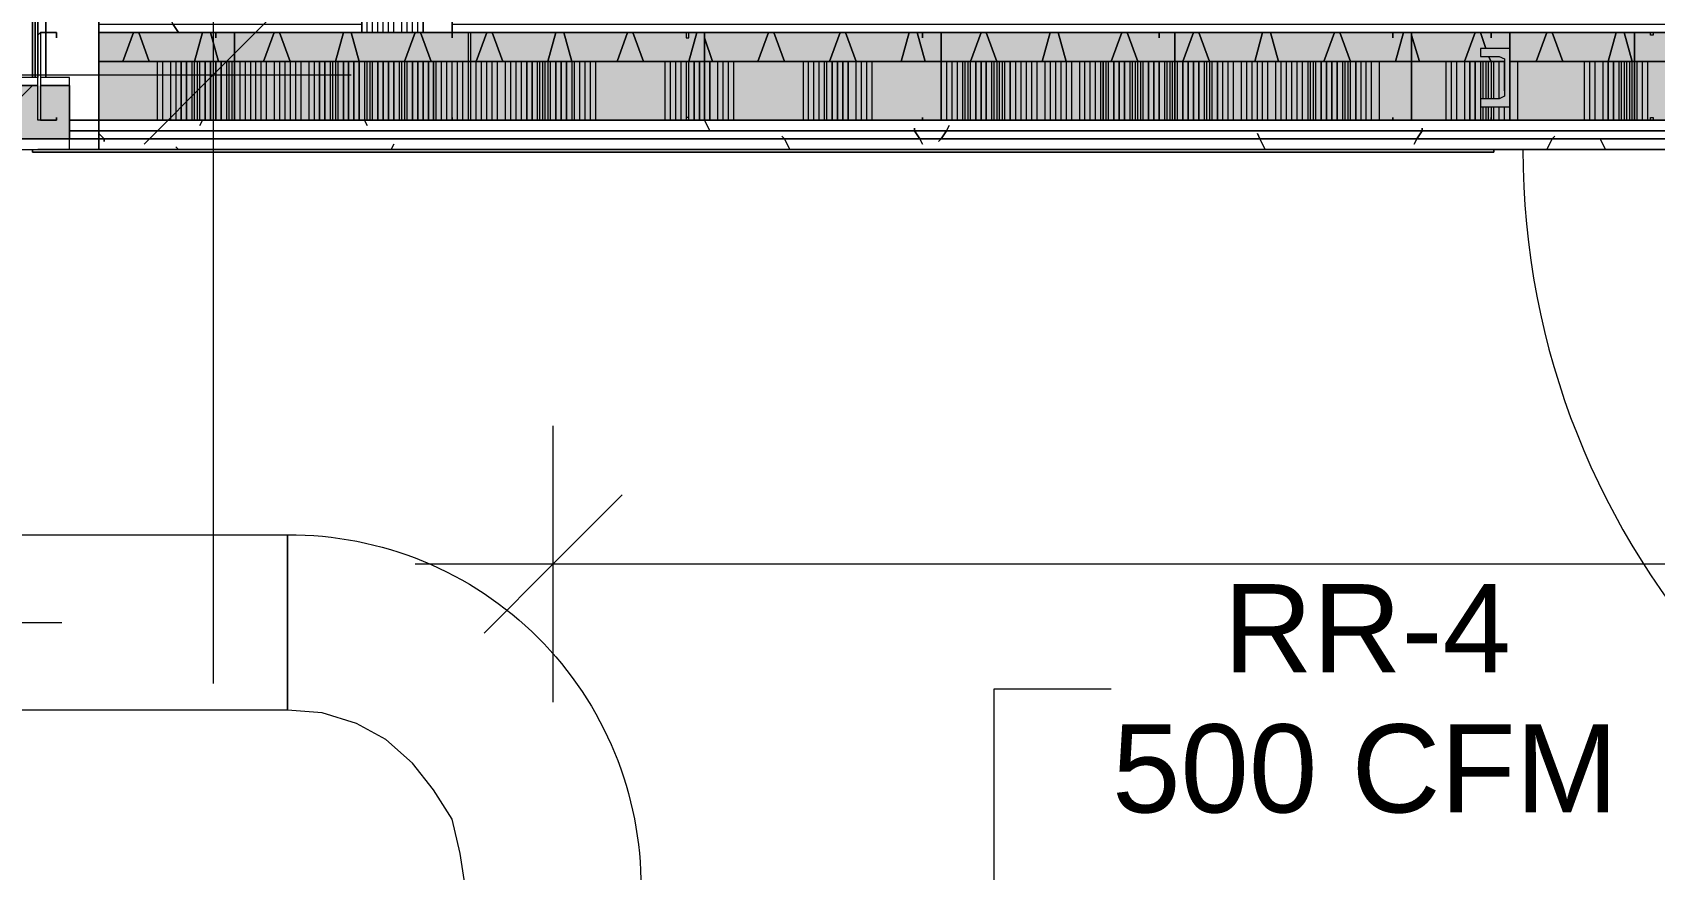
# Model space of a CAD drawing. Header units: metres. Extents: x -2 to 207, y -8 to 52.
# Drawn here: x 39.695 to 42.492, y 21.481 to 22.924 of the extents above; entities that cross this region are included whole.
import ezdxf

# ---------------------------------------------------------------- set-up
doc = ezdxf.new("R2010")
doc.units = ezdxf.units.M
doc.layers.add('HVAC - Ductos', color=5, linetype='Continuous', lineweight=0)
doc.layers.add('PDF_Text', color=7, linetype='Continuous', lineweight=0)
doc.layers.add('PDF_Geometry', color=7, linetype='Continuous', lineweight=0, true_color=0xaaaaaa)
doc.layers.add('PDF_Solid Fills', color=7, linetype='Continuous', lineweight=0, true_color=0xffffff)
doc.styles.add('PDF Helvetica', font='')
doc.styles.get('PDF Helvetica').set_extended_font_data('Helvetica')

msp = doc.modelspace()

# ---------------------------------------------------------------- hatches: boundary and pattern name
at = {"layer": 'PDF_Solid Fills', "lineweight": 0, "transparency": 33554559}
for points in [[(42.2426, 22.8966), (42.2426, 22.8737), (43.7087, 22.8737), (43.7087, 22.9241), (39.8097, 22.9241), (39.8097, 22.8737), (42.2334, 22.8737), (42.2334, 22.8828), (42.1922, 22.8828), (42.1922, 22.8966)], [(42.2426, 22.8966), (42.2426, 22.8737), (43.7087, 22.8737), (43.7087, 22.9241), (39.8097, 22.9241), (39.8097, 22.8737), (42.2334, 22.8737), (42.2334, 22.8828), (42.1922, 22.8828), (42.1922, 22.8966)], [(42.2243, 22.8141), (42.1922, 22.8095), (42.1922, 22.7958), (42.2426, 22.7958), (42.2426, 22.8966), (42.1922, 22.8966), (42.1922, 22.8828), (42.2334, 22.8828), (42.2334, 22.8141)], [(42.2426, 22.8737), (42.2426, 22.7958), (42.1922, 22.7958), (42.1922, 22.8095), (42.2243, 22.8141), (42.2334, 22.8141), (42.2334, 22.8737), (39.8097, 22.8737), (39.8097, 22.7729), (43.7591, 22.7729), (43.7591, 22.8737)], [(42.2426, 22.8737), (42.2426, 22.7958), (42.1922, 22.7958), (42.1922, 22.8095), (42.2243, 22.8141), (42.2334, 22.8141), (42.2334, 22.8737), (39.8097, 22.8737), (39.8097, 22.7729), (43.7591, 22.7729), (43.7591, 22.8737)], [(39.7593, 22.7408), (39.7593, 22.8325), (37.6472, 22.8325), (37.6472, 22.7408)], [(39.7593, 22.7408), (39.7593, 22.8325), (37.6472, 22.8325), (37.6472, 22.7408)]]:
    msp.add_hatch(color=256, dxfattribs=at).paths.add_polyline_path(points)

# ---------------------------------------------------------------- linework, layer by layer
at = {"layer": 'HVAC - Ductos', "lineweight": 0}
for points in [[(40.0068, 23.089), (40.0068, 22.8508), (40.0068, 22.6125)], [(40.1259, 22.9699), (40.0068, 22.8508), (39.8876, 22.7317)], [(31.9017, 22.8508), (36.7354, 22.8508), (38.3894, 22.8508), (40.245, 22.8508)], [(40.5932, 21.7695), (40.5932, 22.0077), (40.5932, 22.246)], [(40.7123, 22.1269), (40.5932, 22.0077), (40.4741, 21.8886)], [(40.3549, 22.0077), (46.5861, 22.0077), (49.2022, 22.0077), (57.0827, 22.0077)], [(39.2691, 21.907), (39.5074, 21.907), (39.7456, 21.907)], [(41.3537, 21.2243), (41.3537, 21.7924), (41.5553, 21.7924)]]:
    msp.add_lwpolyline(points, dxfattribs=at)
msp.add_lwpolyline([(40.7444, 21.4488), (40.442, 21.4488), (40.4328, 21.5083), (40.4191, 21.5679), (40.387, 21.6183), (40.3503, 21.6641), (40.3045, 21.7053), (40.2541, 21.7328), (40.1946, 21.7512), (40.135, 21.7557), (40.135, 22.0581), (40.135, 21.7557), (35.9015, 21.7557), (35.9015, 22.0581), (40.135, 22.0581, -0.417539)], format="xyb", close=True, dxfattribs=at)
at = {"layer": 'PDF_Geometry', "lineweight": 0}
for points in [[(40.2633, 25.719), (40.2175, 25.719), (40.2175, 25.696), (40.2175, 25.5448), (40.2175, 22.9699), (39.8097, 22.9699), (39.8097, 22.7225), (43.6629, 22.7225), (43.9104, 22.7225), (43.9104, 31.2673), (43.9104, 32.7289), (43.9104, 32.9121), (43.475, 32.9121), (43.475, 32.7289), (43.7271, 32.7289), (43.7271, 31.2673), (43.6629, 31.2673), (43.4476, 31.2673), (43.4476, 31.0657), (43.6629, 31.0657), (43.6629, 22.9699), (40.4649, 22.9699), (40.4649, 25.719), (40.2679, 25.719)], [(43.475, 32.8297), (43.475, 32.8801), (42.7649, 32.8801), (42.7649, 32.8939), (43.475, 32.8939), (43.892, 32.8939), (43.892, 32.8801), (43.892, 32.7289), (43.892, 31.2673), (43.892, 31.2399), (43.892, 22.7408), (43.8783, 22.7408), (43.6629, 22.7408), (39.8097, 22.7408)], [(42.7649, 32.7564), (42.7649, 32.8297), (43.475, 32.8297), (43.7271, 32.8297), (43.8279, 32.8297), (43.8279, 32.7564), (43.8279, 32.7289), (43.8279, 32.2203), (43.8279, 31.611), (43.8279, 31.2673), (43.8279, 31.2627), (43.8279, 31.2399), (43.86, 31.2399), (43.86, 22.9241), (43.86, 22.7729), (43.7591, 22.7729), (43.6629, 22.7729), (39.8097, 22.7729)], [(43.86, 31.2399), (43.8783, 31.2399), (43.8783, 22.7545), (43.86, 22.7545), (43.6629, 22.7545), (39.8097, 22.7545)], [(40.3687, 22.9241), (40.2633, 22.9241), (40.2633, 22.9378), (40.2633, 22.9699), (40.2633, 25.719), (40.2633, 22.9241), (40.3687, 22.9241), (40.3687, 23.0203), (40.3687, 23.4235), (40.3687, 23.8313), (40.3687, 24.2344), (40.3687, 23.8313), (40.3687, 23.4235), (40.3687, 23.0203), (40.3687, 22.9241), (40.4191, 22.9241), (40.4191, 25.719), (40.4191, 22.9699), (40.4191, 22.9378), (40.4191, 22.9241), (43.6629, 22.9241), (43.695, 22.9241), (43.7087, 22.9241), (43.7087, 31.1115)], [(34.9485, 22.8095), (34.9485, 22.9378), (34.9485, 25.5127), (37.5097, 25.5127), (37.5097, 22.8462), (34.9165, 22.8462), (34.8431, 22.8462), (34.8431, 22.8325), (34.8431, 22.7408), (34.8431, 22.7225), (37.5235, 22.7225), (37.6655, 22.7225), (39.7593, 22.7225), (39.7593, 22.8462), (39.7089, 22.8462)], [(39.7043, 22.8462), (37.6655, 22.8462), (37.6655, 25.5127), (39.8922, 25.5127)], [(39.8097, 22.9241), (40.2633, 22.9241), (40.3687, 22.9241), (40.3687, 22.9699), (40.3687, 23.0203), (40.3687, 23.4235), (40.3687, 23.8313), (40.3687, 24.2344)], [(37.6472, 22.7408), (39.7593, 22.7408), (39.8097, 22.7408), (39.8097, 22.7545), (39.7593, 22.7545), (39.8097, 22.7545), (39.8097, 22.7729), (39.7593, 22.7729), (39.8097, 22.7729), (39.8097, 23.3685), (39.8097, 23.4601), (39.7181, 23.4601), (39.7181, 22.9241), (39.7181, 22.8462), (39.7181, 22.9241), (39.7181, 23.4739), (39.7043, 23.4739), (39.7043, 22.8462), (37.6655, 22.8462)], [(39.7043, 22.8462), (39.7043, 23.4785), (39.7043, 22.8462), (39.7043, 23.4739)], [(39.7043, 23.4739), (39.7043, 22.8462), (39.7043, 23.4739)], [(39.7043, 23.4739), (39.7043, 22.8462), (39.7043, 23.4739)], [(39.8097, 23.3685), (39.8097, 22.7225), (39.7593, 22.7225), (39.8097, 22.7225)], [(40.0068, 23.0707), (40.0068, 21.8016)], [(43.7087, 22.9241), (39.8097, 22.9241), (39.8097, 22.8737), (40.0434, 22.8737), (40.4511, 22.8737), (40.8543, 22.8737), (41.2621, 22.8737), (41.6653, 22.8737), (42.0731, 22.8737), (42.2334, 22.8737), (42.0731, 22.8737), (41.6653, 22.8737), (41.2621, 22.8737), (40.8543, 22.8737), (40.4511, 22.8737), (40.0434, 22.8737), (39.8097, 22.8737), (39.8097, 22.7729), (43.7591, 22.7729)], [(42.2334, 22.8737), (42.0731, 22.8737), (41.6653, 22.8737), (41.2621, 22.8737), (40.8543, 22.8737), (40.4511, 22.8737), (40.0434, 22.8737), (39.8097, 22.8737)], [(42.8612, 22.8737), (42.4579, 22.8737), (42.2426, 22.8737), (42.4579, 22.8737), (42.8612, 22.8737)], [(42.8612, 22.8737), (42.4579, 22.8737), (42.2426, 22.8737)], [(37.6655, 22.8325), (39.7043, 22.8325), (37.6472, 22.8325)], [(39.7089, 22.8325), (39.7593, 22.8325), (39.7593, 22.7408), (37.6655, 22.7408), (37.6472, 22.7408)], [(37.6655, 22.8325), (39.7043, 22.8325)], [(39.7593, 22.8325), (39.7089, 22.8325), (39.7593, 22.8325), (39.7593, 22.8462), (39.7089, 22.8462)], [(39.7593, 22.7225), (39.8097, 22.7225), (39.8097, 22.7408), (39.7593, 22.7408)], [(43.6629, 22.7225), (39.8097, 22.7225), (43.9104, 22.7225), (39.8097, 22.7225), (39.7043, 22.7225), (42.2151, 22.7225), (43.5392, 22.7225), (43.9104, 22.7225)], [(39.7043, 22.7225), (42.2151, 22.7225)]]:
    msp.add_lwpolyline(points, dxfattribs=at)
at = {"layer": 'PDF_Geometry', "color": 254, "lineweight": 0, "true_color": 0xd4d4d4}
for points in [[(40.3503, 22.9241), (40.3503, 23.0203), (40.3503, 23.4235), (40.3503, 23.8313), (40.3503, 24.2344)], [(40.3595, 22.9241), (40.3595, 23.0203), (40.3595, 23.4235), (40.3595, 23.8313), (40.3595, 24.2344)], [(40.2725, 22.9241), (40.2725, 23.0203), (40.2725, 23.4235)], [(40.2817, 22.9241), (40.2817, 23.0203), (40.2817, 23.4235)], [(40.2908, 22.9241), (40.2908, 23.0203), (40.2908, 23.4235)], [(40.2999, 22.9241), (40.2999, 23.0203), (40.2999, 23.4235)], [(40.3091, 22.9241), (40.3091, 23.0203), (40.3091, 23.4235)], [(40.3183, 22.9241), (40.3183, 23.0203), (40.3183, 23.4235)], [(40.3321, 22.9241), (40.3321, 23.0203), (40.3321, 23.4235)], [(40.3412, 22.9241), (40.3412, 23.0203), (40.3412, 23.4235)], [(39.9105, 22.8737), (39.9105, 22.7729)], [(39.9197, 22.8737), (39.9197, 22.7729)], [(39.9334, 22.8737), (39.9334, 22.7729)], [(39.9426, 22.8737), (39.9426, 22.7729)], [(39.9701, 22.8737), (39.9701, 22.7729)], [(39.9747, 22.7729), (39.9747, 22.8737)], [(39.9792, 22.8737), (39.9792, 22.7729)], [(39.9838, 22.7729), (39.9838, 22.8737)], [(40.0296, 22.8737), (40.0296, 22.7729)], [(40.0342, 22.7729), (40.0342, 22.8737)], [(40.0388, 22.8737), (40.0388, 22.7729)], [(40.0526, 22.8737), (40.0526, 22.7729)], [(40.0617, 22.8737), (40.0617, 22.7729)], [(40.0709, 22.8737), (40.0709, 22.7729)], [(40.08, 22.8737), (40.08, 22.7729)], [(40.0892, 22.8737), (40.0892, 22.7729)], [(40.0984, 22.8737), (40.0984, 22.7729)], [(40.1121, 22.8737), (40.1121, 22.7729)], [(40.1213, 22.8737), (40.1213, 22.7729)], [(40.1305, 22.8737), (40.1305, 22.7729)], [(40.1396, 22.8737), (40.1396, 22.7729)], [(40.1488, 22.8737), (40.1488, 22.7729)], [(40.1579, 22.8737), (40.1579, 22.7729)], [(40.1716, 22.8737), (40.1716, 22.7729)], [(40.1808, 22.8737), (40.1808, 22.7729)], [(40.19, 22.7729), (40.19, 22.8737)], [(40.2083, 22.8737), (40.2083, 22.7729)], [(40.2129, 22.7729), (40.2129, 22.8737)], [(40.2175, 22.8737), (40.2175, 22.7729)], [(40.2221, 22.7729), (40.2221, 22.8737)], [(40.2679, 22.8737), (40.2679, 22.7729)], [(40.2725, 22.7729), (40.2725, 22.8737)], [(40.2771, 22.8737), (40.2771, 22.7729)], [(40.2817, 22.7729), (40.2817, 22.8737)], [(40.3275, 22.8737), (40.3275, 22.7729)], [(40.3321, 22.7729), (40.3321, 22.8737)], [(40.3366, 22.8737), (40.3366, 22.7729)], [(40.3412, 22.7729), (40.3412, 22.8737)], [(40.3916, 22.7729), (40.3916, 22.8737)], [(40.4008, 22.7729), (40.4008, 22.8737)], [(40.4099, 22.7729), (40.4099, 22.8737)], [(40.4191, 22.7729), (40.4191, 22.8737)], [(40.4283, 22.7729), (40.4283, 22.8737)], [(40.4374, 22.7729), (40.4374, 22.8737)], [(40.4603, 22.7729), (40.4603, 22.8737)], [(40.4695, 22.7729), (40.4695, 22.8737)], [(40.4786, 22.7729), (40.4786, 22.8737)], [(40.4878, 22.7729), (40.4878, 22.8737)], [(40.497, 22.7729), (40.497, 22.8737)], [(40.5108, 22.7729), (40.5108, 22.8737)], [(40.5199, 22.7729), (40.5199, 22.8737)], [(40.529, 22.7729), (40.529, 22.8737)], [(40.5382, 22.7729), (40.5382, 22.8737)], [(40.5657, 22.8737), (40.5657, 22.7729)], [(40.5703, 22.7729), (40.5703, 22.8737)], [(40.5748, 22.8737), (40.5748, 22.7729)], [(40.5794, 22.7729), (40.5794, 22.8737)], [(40.584, 22.8737), (40.584, 22.7729)], [(40.5886, 22.7729), (40.5886, 22.8737)], [(40.6252, 22.8737), (40.6252, 22.7729)], [(40.6298, 22.7729), (40.6298, 22.8737)], [(40.639, 22.7729), (40.639, 22.8737)], [(40.6482, 22.7729), (40.6482, 22.8737)], [(40.6574, 22.7729), (40.6574, 22.8737)], [(40.6665, 22.7729), (40.6665, 22.8737)], [(40.7857, 22.8737), (40.7857, 22.7729)], [(40.7948, 22.8737), (40.7948, 22.7729)], [(40.8039, 22.8737), (40.8039, 22.7729)], [(40.8131, 22.8737), (40.8131, 22.7729)], [(40.8223, 22.8737), (40.8223, 22.7729)], [(40.8269, 22.7729), (40.8269, 22.8737)], [(40.8773, 22.7729), (40.8773, 22.8737)], [(40.8864, 22.7729), (40.8864, 22.8737)], [(40.8956, 22.7729), (40.8956, 22.8737)], [(40.9047, 22.7729), (40.9047, 22.8737)], [(41.0239, 22.8737), (41.0239, 22.7729)], [(41.033, 22.8737), (41.033, 22.7729)], [(41.0422, 22.8737), (41.0422, 22.7729)], [(41.0514, 22.8737), (41.0514, 22.7729)], [(41.0606, 22.8737), (41.0606, 22.7729)], [(41.0651, 22.7729), (41.0651, 22.8737)], [(41.1155, 22.7729), (41.1155, 22.8737)], [(41.1247, 22.7729), (41.1247, 22.8737)], [(41.1338, 22.7729), (41.1338, 22.8737)], [(41.143, 22.7729), (41.143, 22.8737)], [(41.2712, 22.8737), (41.2712, 22.7729)], [(41.2804, 22.8737), (41.2804, 22.7729)], [(41.2896, 22.8737), (41.2896, 22.7729)], [(41.2988, 22.8737), (41.2988, 22.7729)], [(41.3034, 22.7729), (41.3034, 22.8737)], [(41.3079, 22.8737), (41.3079, 22.7729)], [(41.3125, 22.7729), (41.3125, 22.8737)], [(41.3492, 22.8737), (41.3492, 22.7729)], [(41.3537, 22.7729), (41.3537, 22.8737)], [(41.3583, 22.8737), (41.3583, 22.7729)], [(41.3629, 22.7729), (41.3629, 22.8737)], [(41.3675, 22.8737), (41.3675, 22.7729)], [(41.3721, 22.7729), (41.3721, 22.8737)], [(41.3904, 22.8737), (41.3904, 22.7729)], [(41.3996, 22.8737), (41.3996, 22.7729)], [(41.4087, 22.8737), (41.4087, 22.7729)], [(41.4179, 22.8737), (41.4179, 22.7729)], [(41.4271, 22.8737), (41.4271, 22.7729)], [(41.4408, 22.8737), (41.4408, 22.7729)], [(41.4499, 22.8737), (41.4499, 22.7729)], [(41.4591, 22.8737), (41.4591, 22.7729)], [(41.4683, 22.8737), (41.4683, 22.7729)], [(41.4775, 22.8737), (41.4775, 22.7729)], [(41.4866, 22.8737), (41.4866, 22.7729)], [(41.5004, 22.8737), (41.5004, 22.7729)], [(41.5095, 22.8737), (41.5095, 22.7729)], [(41.5187, 22.8737), (41.5187, 22.7729)], [(41.5279, 22.8737), (41.5279, 22.7729)], [(41.537, 22.8737), (41.537, 22.7729)], [(41.5461, 22.8737), (41.5461, 22.7729)], [(41.5507, 22.7729), (41.5507, 22.8737)], [(41.5874, 22.8737), (41.5874, 22.7729)], [(41.592, 22.7729), (41.592, 22.8737)], [(41.5966, 22.8737), (41.5966, 22.7729)], [(41.6012, 22.7729), (41.6012, 22.8737)], [(41.6058, 22.8737), (41.6058, 22.7729)], [(41.6104, 22.7729), (41.6104, 22.8737)], [(41.647, 22.8737), (41.647, 22.7729)], [(41.6516, 22.7729), (41.6516, 22.8737)], [(41.6562, 22.8737), (41.6562, 22.7729)], [(41.6608, 22.7729), (41.6608, 22.8737)], [(41.6699, 22.7729), (41.6699, 22.8737)], [(41.7157, 22.8737), (41.7157, 22.7729)], [(41.7203, 22.7729), (41.7203, 22.8737)], [(41.7248, 22.8737), (41.7248, 22.7729)], [(41.7294, 22.7729), (41.7294, 22.8737)], [(41.7386, 22.7729), (41.7386, 22.8737)], [(41.7478, 22.7729), (41.7478, 22.8737)], [(41.757, 22.7729), (41.757, 22.8737)], [(41.7661, 22.7729), (41.7661, 22.8737)], [(41.7799, 22.7729), (41.7799, 22.8737)], [(41.789, 22.7729), (41.789, 22.8737)], [(41.7982, 22.7729), (41.7982, 22.8737)], [(41.8074, 22.7729), (41.8074, 22.8737)], [(41.8165, 22.7729), (41.8165, 22.8737)], [(41.8256, 22.7729), (41.8256, 22.8737)], [(41.8394, 22.7729), (41.8394, 22.8737)], [(41.8486, 22.7729), (41.8486, 22.8737)], [(41.8577, 22.7729), (41.8577, 22.8737)], [(41.8669, 22.7729), (41.8669, 22.8737)], [(41.8761, 22.7729), (41.8761, 22.8737)], [(41.8853, 22.7729), (41.8853, 22.8737)], [(41.8944, 22.8737), (41.8944, 22.7729)], [(41.899, 22.7729), (41.899, 22.8737)], [(41.9036, 22.8737), (41.9036, 22.7729)], [(41.9081, 22.7729), (41.9081, 22.8737)], [(41.9539, 22.8737), (41.9539, 22.7729)], [(41.9585, 22.7729), (41.9585, 22.8737)], [(41.9631, 22.8737), (41.9631, 22.7729)], [(41.9677, 22.7729), (41.9677, 22.8737)], [(41.9861, 22.7729), (41.9861, 22.8737)], [(41.9952, 22.7729), (41.9952, 22.8737)], [(42.0043, 22.7729), (42.0043, 22.8737)], [(42.0181, 22.7729), (42.0181, 22.8737)], [(42.1326, 22.8737), (42.1326, 22.7729)], [(42.1418, 22.8737), (42.1418, 22.7729)], [(42.151, 22.8737), (42.151, 22.7729)], [(42.1647, 22.8737), (42.1647, 22.7729)], [(42.1922, 22.8737), (42.1922, 22.8095)], [(42.1968, 22.8095), (42.1968, 22.8737)], [(42.2014, 22.8737), (42.2014, 22.8095)], [(42.206, 22.8095), (42.206, 22.8737)], [(42.2106, 22.8737), (42.2106, 22.8095)], [(42.2151, 22.8095), (42.2151, 22.8737)], [(42.2243, 22.8095), (42.2243, 22.8737)], [(42.2334, 22.8233), (42.2334, 22.8737)], [(42.2426, 22.7729), (42.2426, 22.8737)], [(42.2564, 22.7729), (42.2564, 22.8737)], [(42.3709, 22.8737), (42.3709, 22.7729)], [(42.38, 22.8737), (42.38, 22.7729)], [(42.3892, 22.8737), (42.3892, 22.7729)], [(42.403, 22.8737), (42.403, 22.7729)], [(42.4305, 22.8737), (42.4305, 22.7729)], [(42.4351, 22.7729), (42.4351, 22.8737)], [(42.4396, 22.8737), (42.4396, 22.7729)], [(42.4442, 22.7729), (42.4442, 22.8737)], [(42.4488, 22.8737), (42.4488, 22.7729)], [(42.4534, 22.7729), (42.4534, 22.8737)], [(42.4625, 22.7729), (42.4625, 22.8737)], [(42.4717, 22.7729), (42.4717, 22.8737)], [(42.4809, 22.7729), (42.4809, 22.8737)], [(42.1922, 22.7958), (42.1922, 22.7729)], [(42.1968, 22.7729), (42.1968, 22.7958)], [(42.2014, 22.7958), (42.2014, 22.7729)], [(42.206, 22.7729), (42.206, 22.7958)], [(42.2106, 22.7958), (42.2106, 22.7729)], [(42.2151, 22.7729), (42.2151, 22.7958)], [(42.2243, 22.7729), (42.2243, 22.7958)], [(42.2334, 22.7729), (42.2334, 22.7958)]]:
    msp.add_lwpolyline(points, dxfattribs=at)
at = {"layer": 'PDF_Geometry', "lineweight": 0}
for points in [[(39.8922, 23.4876), (39.6952, 23.4876), (39.6952, 23.483), (39.6997, 23.4785), (39.7043, 23.4785), (39.7043, 23.4739), (39.8922, 23.4739), (39.8097, 23.4739), (39.7043, 23.4739), (39.7043, 22.8462), (39.7043, 23.4739), (39.7043, 23.4785), (39.6997, 23.4785), (39.6952, 23.483), (39.6952, 23.4876), (39.6952, 22.8462), (39.6952, 23.4876), (39.8922, 23.4876), (39.6952, 23.4876)], [(39.6952, 22.8462), (39.6952, 23.4876)], [(39.6997, 22.8462), (39.6997, 23.4785), (39.8922, 23.4785), (39.6997, 23.4785)], [(39.8097, 22.9378), (39.8097, 22.9241), (40.2633, 22.9241), (40.2633, 22.9378)], [(40.4191, 22.9241), (43.695, 22.9241), (43.695, 22.9378), (40.4191, 22.9378)], [(39.7089, 22.7729), (39.7043, 22.7729), (39.7043, 22.9195), (39.7089, 22.9241), (39.7364, 22.9241), (39.7364, 22.9149), (39.7364, 22.9241), (39.7089, 22.9241), (39.7089, 22.9195), (39.7089, 22.7729), (39.7364, 22.7729)], [(40.0113, 22.7729), (40.0434, 22.7729), (40.0434, 22.9195), (40.0434, 22.9241), (40.0113, 22.9241), (40.0113, 22.9149), (40.0113, 22.9241), (40.0434, 22.9241), (40.0434, 22.9195), (40.0434, 22.7729), (40.0113, 22.7729), (40.0113, 22.7775)], [(40.4191, 22.7729), (40.4465, 22.7729), (40.4511, 22.7729), (40.4511, 22.9195), (40.4511, 22.9241), (40.4465, 22.9241), (40.4191, 22.9241), (40.4191, 22.9149), (40.4191, 22.9241), (40.4465, 22.9241), (40.4465, 22.9195), (40.4465, 22.7729), (40.4191, 22.7729), (40.4191, 22.7775)], [(40.8223, 22.7729), (40.8543, 22.7729), (40.8543, 22.9195), (40.8543, 22.9241), (40.8223, 22.9241), (40.8223, 22.9149), (40.8269, 22.9149), (40.8269, 22.9241), (40.8543, 22.9241), (40.8543, 22.9195), (40.8543, 22.7729), (40.8269, 22.7729), (40.8269, 22.7775), (40.8223, 22.7775)], [(41.2301, 22.7729), (41.2575, 22.7729), (41.2621, 22.7729), (41.2621, 22.9195), (41.2621, 22.9241), (41.2575, 22.9241), (41.2301, 22.9241), (41.2301, 22.9149), (41.2301, 22.9241), (41.2575, 22.9241), (41.2621, 22.9241), (41.2621, 22.9195), (41.2621, 22.7729), (41.2575, 22.7729), (41.2301, 22.7729), (41.2301, 22.7775)], [(41.6378, 22.7729), (41.6653, 22.7729), (41.6653, 22.9195), (41.6653, 22.9241), (41.6378, 22.9241), (41.6378, 22.9149), (41.6378, 22.9241), (41.6653, 22.9241), (41.6653, 22.9195), (41.6653, 22.7729), (41.6378, 22.7729), (41.6378, 22.7775)], [(42.041, 22.7729), (42.0731, 22.7729), (42.0731, 22.9195), (42.0731, 22.9241), (42.041, 22.9241), (42.041, 22.9149), (42.041, 22.9241), (42.0731, 22.9241), (42.0731, 22.9195), (42.0731, 22.7729), (42.041, 22.7729), (42.041, 22.7775)], [(42.2106, 22.7729), (42.2426, 22.7729), (42.2426, 22.9195), (42.2426, 22.9241), (42.2106, 22.9241), (42.2106, 22.9149), (42.2106, 22.9241), (42.2426, 22.9241), (42.2426, 22.9195), (42.2426, 22.7729), (42.2106, 22.7729), (42.2106, 22.7775)], [(42.4579, 22.7729), (42.4579, 22.9241), (42.49, 22.9241), (42.49, 22.9195), (42.4855, 22.9195), (42.4855, 22.9241), (42.4579, 22.9241), (42.4579, 22.7729), (42.4855, 22.7729), (42.4855, 22.7775), (42.49, 22.7775), (42.49, 22.7729)], [(42.2426, 22.8966), (42.1922, 22.8966), (42.1922, 22.8828), (42.2243, 22.8828), (42.2334, 22.8783), (42.2334, 22.8737), (42.2334, 22.8233), (42.2334, 22.8141), (42.2243, 22.8095), (42.1922, 22.8095), (42.1922, 22.7958), (42.2426, 22.7958)], [(39.7364, 22.7775), (39.7364, 22.7729)], [(39.8097, 22.7729), (39.8097, 22.7545), (43.86, 22.7545), (43.86, 22.7729)], [(37.6655, 22.7408), (37.6655, 22.7225), (39.7593, 22.7225), (39.7593, 22.7408)], [(39.8097, 22.7545), (39.8097, 22.7408), (43.8783, 22.7408), (43.8783, 22.7545)], [(39.8097, 22.7408), (39.8097, 22.7225), (43.892, 22.7225), (43.892, 22.7408)], [(39.6952, 22.7179), (39.6952, 22.7225)], [(42.2151, 22.7225), (42.2151, 22.7179), (39.6952, 22.7179), (42.2151, 22.7179)]]:
    msp.add_lwpolyline(points, close=True, dxfattribs=at)
at = {"layer": 'PDF_Geometry', "color": 254, "lineweight": 0, "true_color": 0xeaeaea}
for points in [[(39.938, 22.9378), (39.9472, 22.9241), (39.938, 22.9378), (39.9288, 22.9562)], [(39.9838, 22.7637), (39.9884, 22.7729)], [(40.2679, 22.7729), (40.2725, 22.7637)], [(40.8543, 22.7729), (40.8635, 22.7545), (40.8681, 22.7545), (40.8635, 22.7545)], [(39.8189, 22.7408), (39.8189, 22.7362), (39.8189, 22.7408), (39.8097, 22.7499)], [(40.9918, 22.7408), (41.0009, 22.7225), (40.9918, 22.7408), (40.9872, 22.7454)], [(41.2163, 22.7591), (41.2163, 22.7545), (41.2255, 22.7408), (41.2301, 22.7317), (41.2255, 22.7408), (41.2163, 22.7545)], [(41.2712, 22.7545), (41.2758, 22.7637), (41.2712, 22.7545), (41.2621, 22.7408), (41.2575, 22.7362), (41.2621, 22.7408)], [(41.8119, 22.7408), (41.821, 22.7225), (41.8119, 22.7408), (41.8074, 22.7499)], [(42.0914, 22.7545), (42.0914, 22.7591), (42.0914, 22.7545), (42.0823, 22.7408), (42.0777, 22.7317), (42.0823, 22.7408)], [(42.3068, 22.7225), (42.3159, 22.7408), (42.3205, 22.7454), (42.3159, 22.7408)], [(42.3984, 22.7408), (42.4075, 22.7225)], [(39.9426, 22.7271), (39.9472, 22.7225)], [(40.3137, 22.7225), (40.3183, 22.7317)]]:
    msp.add_lwpolyline(points, close=True, dxfattribs=at)
at = {"layer": 'PDF_Geometry', "color": 254, "lineweight": 0, "true_color": 0xdddddd}
for points in [[(39.8693, 22.9241), (39.851, 22.8737)], [(39.8785, 22.9241), (39.8967, 22.8737)], [(39.9884, 22.9241), (39.9747, 22.8737)], [(40.0022, 22.9241), (40.0159, 22.8737)], [(40.1121, 22.9241), (40.0938, 22.8737)], [(40.1213, 22.9241), (40.1396, 22.8737)], [(40.2313, 22.9241), (40.2175, 22.8737)], [(40.245, 22.9241), (40.2587, 22.8737)], [(40.3549, 22.9241), (40.3366, 22.8737)], [(40.3641, 22.9241), (40.3825, 22.8737)], [(40.4786, 22.9241), (40.4603, 22.8737)], [(40.4878, 22.9241), (40.5062, 22.8737)], [(40.5978, 22.9241), (40.584, 22.8737)], [(40.6115, 22.9241), (40.6252, 22.8737)], [(40.7214, 22.9241), (40.7032, 22.8737)], [(40.7306, 22.9241), (40.749, 22.8737)], [(40.8406, 22.9241), (40.8269, 22.8737)], [(40.8543, 22.9241), (40.8543, 22.9195)], [(40.8543, 22.9149), (40.8681, 22.8737)], [(40.9643, 22.9241), (40.946, 22.8737)], [(40.9735, 22.9241), (40.9918, 22.8737)], [(41.088, 22.9241), (41.0697, 22.8737)], [(41.0972, 22.9241), (41.1155, 22.8737)], [(41.2072, 22.9241), (41.1934, 22.8737)], [(41.2209, 22.9241), (41.2346, 22.8737)], [(41.3309, 22.9241), (41.3125, 22.8737)], [(41.34, 22.9241), (41.3583, 22.8737)], [(41.4499, 22.9241), (41.4363, 22.8737)], [(41.4637, 22.9241), (41.4775, 22.8737)], [(41.5737, 22.9241), (41.5553, 22.8737)], [(41.5828, 22.9241), (41.6012, 22.8737)], [(41.6974, 22.9241), (41.679, 22.8737)], [(41.7066, 22.9241), (41.7248, 22.8737)], [(41.8165, 22.9241), (41.8028, 22.8737)], [(41.8302, 22.9241), (41.844, 22.8737)], [(41.9402, 22.9241), (41.9219, 22.8737)], [(41.9494, 22.9241), (41.9677, 22.8737)], [(42.0593, 22.9241), (42.0456, 22.8737)], [(42.0731, 22.9195), (42.0868, 22.8737)], [(42.183, 22.9241), (42.1647, 22.8737)], [(42.1922, 22.9241), (42.2014, 22.8966)], [(42.3068, 22.9241), (42.2884, 22.8737)], [(42.3159, 22.9241), (42.3342, 22.8737)], [(42.4259, 22.9241), (42.4121, 22.8737)], [(42.4396, 22.9241), (42.4534, 22.8737)], [(42.206, 22.8828), (42.2106, 22.8737)]]:
    msp.add_lwpolyline(points, close=True, dxfattribs=at)
at = {"layer": 'PDF_Geometry', "color": 254, "lineweight": 0, "true_color": 0xd4d4d4}
for points in [[(39.9518, 22.8737), (39.9518, 22.7729)], [(39.961, 22.8737), (39.961, 22.7729)], [(39.993, 22.8737), (39.993, 22.7729)], [(40.0022, 22.8737), (40.0022, 22.7729)], [(40.0113, 22.8737), (40.0113, 22.7729)], [(40.0205, 22.8737), (40.0205, 22.7729)], [(40.19, 22.8737), (40.19, 22.7729)], [(40.1992, 22.8737), (40.1992, 22.7729)], [(40.2313, 22.8737), (40.2313, 22.7729)], [(40.2404, 22.8737), (40.2404, 22.7729)], [(40.2496, 22.8737), (40.2496, 22.7729)], [(40.2587, 22.8737), (40.2587, 22.7729)], [(40.2908, 22.8737), (40.2908, 22.7729)], [(40.2999, 22.8737), (40.2999, 22.7729)], [(40.3091, 22.8737), (40.3091, 22.7729)], [(40.3183, 22.8737), (40.3183, 22.7729)], [(40.3503, 22.8737), (40.3503, 22.7729)], [(40.3595, 22.8737), (40.3595, 22.7729)], [(40.3687, 22.8737), (40.3687, 22.7729)], [(40.3779, 22.8737), (40.3779, 22.7729)], [(40.387, 22.7729), (40.387, 22.8737)], [(40.5474, 22.8737), (40.5474, 22.7729)], [(40.5566, 22.8737), (40.5566, 22.7729)], [(40.5978, 22.8737), (40.5978, 22.7729)], [(40.607, 22.8737), (40.607, 22.7729)], [(40.6161, 22.8737), (40.6161, 22.7729)], [(40.8361, 22.8737), (40.8361, 22.7729)], [(40.8452, 22.8737), (40.8452, 22.7729)], [(40.8543, 22.8737), (40.8543, 22.7729)], [(40.8635, 22.8737), (40.8635, 22.7729)], [(41.0743, 22.8737), (41.0743, 22.7729)], [(41.0834, 22.8737), (41.0834, 22.7729)], [(41.0926, 22.8737), (41.0926, 22.7729)], [(41.1018, 22.8737), (41.1018, 22.7729)], [(41.3217, 22.8737), (41.3217, 22.7729)], [(41.3309, 22.8737), (41.3309, 22.7729)], [(41.34, 22.8737), (41.34, 22.7729)], [(41.3813, 22.8737), (41.3813, 22.7729)], [(41.5416, 22.8737), (41.5416, 22.7729)], [(41.5599, 22.8737), (41.5599, 22.7729)], [(41.5691, 22.8737), (41.5691, 22.7729)], [(41.5783, 22.8737), (41.5783, 22.7729)], [(41.6195, 22.8737), (41.6195, 22.7729)], [(41.6286, 22.8737), (41.6286, 22.7729)], [(41.6378, 22.8737), (41.6378, 22.7729)], [(41.679, 22.8737), (41.679, 22.7729)], [(41.6882, 22.8737), (41.6882, 22.7729)], [(41.6974, 22.8737), (41.6974, 22.7729)], [(41.7066, 22.8737), (41.7066, 22.7729)], [(41.7386, 22.7729), (41.7386, 22.8737)], [(41.9173, 22.8737), (41.9173, 22.7729)], [(41.9265, 22.8737), (41.9265, 22.7729)], [(41.9357, 22.8737), (41.9357, 22.7729)], [(41.9448, 22.8737), (41.9448, 22.7729)], [(41.9769, 22.8737), (41.9769, 22.7729)], [(42.1739, 22.8737), (42.1739, 22.7729)], [(42.183, 22.8737), (42.183, 22.7729)], [(42.4121, 22.8737), (42.4121, 22.7729)], [(42.4213, 22.8737), (42.4213, 22.7729)], [(39.6952, 22.8325), (39.6036, 22.7408)]]:
    msp.add_lwpolyline(points, close=True, dxfattribs=at)
at = {"layer": 'PDF_Geometry', "color": 254, "lineweight": 0, "true_color": 0xd2d2d2}
msp.add_lwpolyline([(40.4465, 22.8737), (40.4511, 22.8737)], dxfattribs=at)
at = {"layer": 'PDF_Geometry', "lineweight": 0}
msp.add_arc((43.5925, 22.721), 1.3271, 179.9355, 265.3186, dxfattribs=at)

# ---------------------------------------------------------------- texts
at = {"layer": 'PDF_Text', "lineweight": 0, "char_height": 0.1519, "attachment_point": 4, "style": 'PDF Helvetica'}
for s, insert in [('RR-4', (41.7493, 21.897)), ('500 CFM', (41.5568, 21.6542))]:
    msp.add_mtext(s, dxfattribs=dict(at, insert=insert))

doc.saveas('drawing.dxf')
